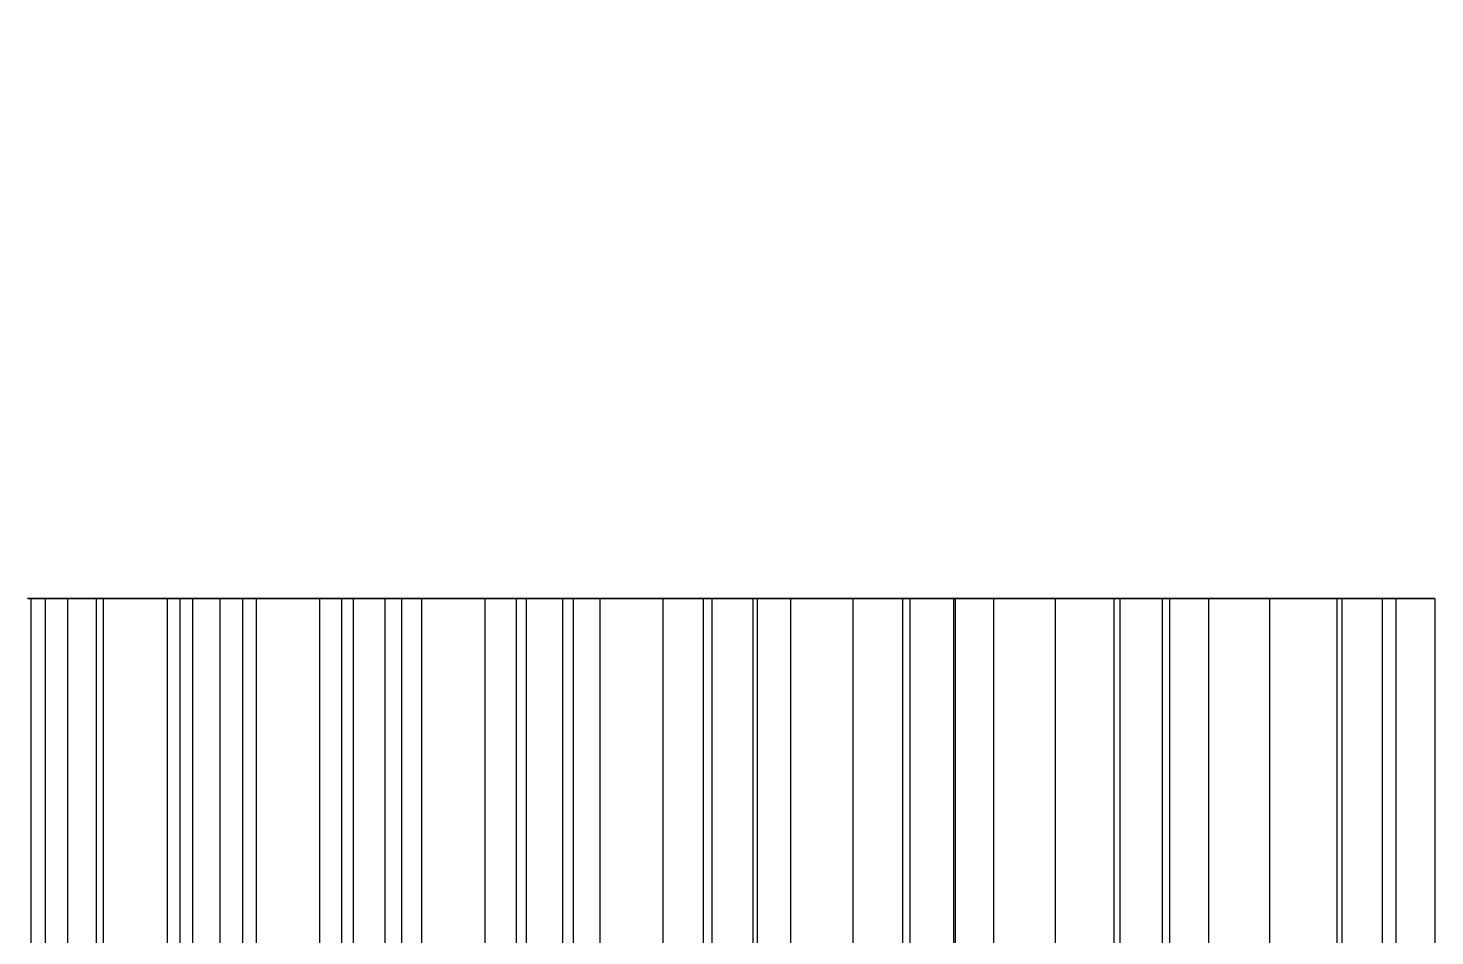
# Model space of a CAD drawing. Extents: x -60 to 60, y -153 to -30.
# Drawn here: x -53.36 to -46.39, y -85.67 to -81.17 of the extents above; entities that cross this region are included whole.
import ezdxf

# ---------------------------------------------------------------- set-up
doc = ezdxf.new("R2010")
doc.units = 0
doc.layers.add('Cut051006', color=7, linetype='CONTINUOUS')

msp = doc.modelspace()

# ---------------------------------------------------------------- linework, layer by layer
at = {"layer": 'Cut051006'}
for p, q in [((-53.3436, -84, 77.5294), (-53.3436, -87, 77.5294)), ((-53.3436, -84, 77.5294), (-53.3436, -87, 77.5294)), ((-53.3436, -84, 37.1203), (-53.3436, -87, 37.1203)), ((-53.3436, -84, 37.1203), (-53.3436, -87, 37.1203)), ((-53.2731, -84, 77.3435), (-53.2731, -87, 77.3435)), ((-53.2731, -84, 77.3435), (-53.2731, -87, 77.3435)), ((-53.2731, -84, 37.3062), (-53.2731, -87, 37.3062)), ((-53.2731, -84, 37.3062), (-53.2731, -87, 37.3062)), ((-53.1615, -84, 78.0038), (-53.1615, -87, 78.0038)), ((-53.1615, -84, 78.0038), (-53.1615, -87, 78.0038)), ((-53.1615, -84, 36.6459), (-53.1615, -87, 36.6459)), ((-53.1615, -84, 36.6459), (-53.1615, -87, 36.6459)), ((-53.0193, -84, 77.1532), (-53.0193, -87, 77.1532)), ((-53.0193, -84, 77.1532), (-53.0193, -87, 77.1532)), ((-53.0193, -84, 37.4965), (-53.0193, -87, 37.4965)), ((-53.0193, -84, 37.4965), (-53.0193, -87, 37.4965)), ((-52.9848, -84, 78.0948), (-52.9848, -87, 78.0948)), ((-52.9848, -84, 78.0948), (-52.9848, -87, 78.0948)), ((-52.9848, -84, 36.5549), (-52.9848, -87, 36.5549)), ((-52.9848, -84, 36.5549), (-52.9848, -87, 36.5549)), ((-52.6688, -84, 78.0664), (-52.6688, -87, 78.0664)), ((-52.6688, -84, 78.0664), (-52.6688, -87, 78.0664)), ((-52.6688, -84, 36.5833), (-52.6688, -87, 36.5833)), ((-52.6688, -84, 36.5833), (-52.6688, -87, 36.5833)), ((-52.606, -84, 79.3788), (-52.606, -87, 79.3788)), ((-52.606, -84, 79.3788), (-52.606, -87, 79.3788)), ((-52.606, -84, 35.2709), (-52.606, -87, 35.2709)), ((-52.606, -84, 35.2709), (-52.606, -87, 35.2709)), ((-52.5421, -84, 79.1905), (-52.5421, -87, 79.1905)), ((-52.5421, -84, 79.1905), (-52.5421, -87, 79.1905)), ((-52.5421, -84, 35.4592), (-52.5421, -87, 35.4592)), ((-52.5421, -84, 35.4592), (-52.5421, -87, 35.4592)), ((-52.4074, -84, 79.8465), (-52.4074, -87, 79.8465)), ((-52.4074, -84, 79.8465), (-52.4074, -87, 79.8465)), ((-52.4074, -84, 34.8032), (-52.4074, -87, 34.8032)), ((-52.4074, -84, 34.8032), (-52.4074, -87, 34.8032)), ((-52.295, -84, 78.9915), (-52.295, -87, 78.9915)), ((-52.295, -84, 78.9915), (-52.295, -87, 78.9915)), ((-52.295, -84, 35.6582), (-52.295, -87, 35.6582)), ((-52.295, -84, 35.6582), (-52.295, -87, 35.6582)), ((-52.2276, -84, 79.9313), (-52.2276, -87, 79.9313)), ((-52.2276, -84, 79.9313), (-52.2276, -87, 79.9313)), ((-52.2276, -84, 34.7184), (-52.2276, -87, 34.7184)), ((-52.2276, -84, 34.7184), (-52.2276, -87, 34.7184)), ((-51.9129, -84, 79.8918), (-51.9129, -87, 79.8918)), ((-51.9129, -84, 79.8918), (-51.9129, -87, 79.8918)), ((-51.9129, -84, 34.7578), (-51.9129, -87, 34.7578)), ((-51.9129, -84, 34.7578), (-51.9129, -87, 34.7578)), ((-51.8043, -84, 81.2012), (-51.8043, -87, 81.2012)), ((-51.8043, -84, 81.2012), (-51.8043, -87, 81.2012)), ((-51.8043, -84, 33.4484), (-51.8043, -87, 33.4484)), ((-51.8043, -84, 33.4484), (-51.8043, -87, 33.4484)), ((-51.7469, -84, 81.0109), (-51.7469, -87, 81.0109)), ((-51.7469, -84, 81.0109), (-51.7469, -87, 81.0109)), ((-51.7469, -84, 33.6388), (-51.7469, -87, 33.6388)), ((-51.7469, -84, 33.6388), (-51.7469, -87, 33.6388)), ((-51.5895, -84, 81.6618), (-51.5895, -87, 81.6618)), ((-51.5895, -84, 81.6618), (-51.5895, -87, 81.6618)), ((-51.5895, -84, 32.9879), (-51.5895, -87, 32.9879)), ((-51.5895, -84, 32.9879), (-51.5895, -87, 32.9879)), ((-51.507, -84, 80.8033), (-51.507, -87, 80.8033)), ((-51.507, -84, 80.8033), (-51.507, -87, 80.8033)), ((-51.507, -84, 33.8463), (-51.507, -87, 33.8463)), ((-51.507, -84, 33.8463), (-51.507, -87, 33.8463)), ((-51.4069, -84, 81.7402), (-51.4069, -87, 81.7402)), ((-51.4069, -84, 81.7402), (-51.4069, -87, 81.7402)), ((-51.4069, -84, 32.9095), (-51.4069, -87, 32.9095)), ((-51.4069, -84, 32.9095), (-51.4069, -87, 32.9095)), ((-51.0937, -84, 81.6898), (-51.0937, -87, 81.6898)), ((-51.0937, -84, 81.6898), (-51.0937, -87, 81.6898)), ((-51.0937, -84, 32.9599), (-51.0937, -87, 32.9599)), ((-51.0937, -84, 32.9599), (-51.0937, -87, 32.9599)), ((-50.9394, -84, 82.9946), (-50.9394, -87, 82.9946)), ((-50.9394, -84, 82.9946), (-50.9394, -87, 82.9946)), ((-50.9394, -84, 31.655), (-50.9394, -87, 31.655)), ((-50.9394, -84, 31.655), (-50.9394, -87, 31.655)), ((-50.8888, -84, 82.8024), (-50.8888, -87, 82.8024)), ((-50.8888, -84, 82.8024), (-50.8888, -87, 82.8024)), ((-50.8888, -84, 31.8473), (-50.8888, -87, 31.8473)), ((-50.8888, -84, 31.8473), (-50.8888, -87, 31.8473)), ((-50.7088, -84, 83.4474), (-50.7088, -87, 83.4474)), ((-50.7088, -84, 83.4474), (-50.7088, -87, 83.4474)), ((-50.7088, -84, 31.2023), (-50.7088, -87, 31.2023)), ((-50.7088, -84, 31.2023), (-50.7088, -87, 31.2023)), ((-50.6563, -84, 82.5866), (-50.6563, -87, 82.5866)), ((-50.6563, -84, 82.5866), (-50.6563, -87, 82.5866)), ((-50.6563, -84, 32.0631), (-50.6563, -87, 32.0631)), ((-50.6563, -84, 32.0631), (-50.6563, -87, 32.0631)), ((-50.5235, -84, 83.5194), (-50.5235, -87, 83.5194)), ((-50.5235, -84, 83.5194), (-50.5235, -87, 83.5194)), ((-50.5235, -84, 31.1303), (-50.5235, -87, 31.1303)), ((-50.5235, -84, 31.1303), (-50.5235, -87, 31.1303)), ((-50.2122, -84, 83.4581), (-50.2122, -87, 83.4581)), ((-50.2122, -84, 83.4581), (-50.2122, -87, 83.4581)), ((-50.2122, -84, 31.1916), (-50.2122, -87, 31.1916)), ((-50.2122, -84, 31.1916), (-50.2122, -87, 31.1916)), ((-50.0125, -84, 84.7568), (-50.0125, -87, 84.7568)), ((-50.0125, -84, 84.7568), (-50.0125, -87, 84.7568)), ((-50.0125, -84, 29.8929), (-50.0125, -87, 29.8929)), ((-50.0125, -84, 29.8929), (-50.0125, -87, 29.8929)), ((-49.9686, -84, 84.5629), (-49.9686, -87, 84.5629)), ((-49.9686, -84, 84.5629), (-49.9686, -87, 84.5629)), ((-49.9686, -84, 30.0868), (-49.9686, -87, 30.0868)), ((-49.9686, -84, 30.0868), (-49.9686, -87, 30.0868)), ((-49.7662, -84, 85.2012), (-49.7662, -87, 85.2012)), ((-49.7662, -84, 85.2012), (-49.7662, -87, 85.2012)), ((-49.7662, -84, 29.4485), (-49.7662, -87, 29.4485)), ((-49.7662, -84, 29.4485), (-49.7662, -87, 29.4485)), ((-49.7438, -84, 84.3391), (-49.7438, -87, 84.3391)), ((-49.7438, -84, 84.3391), (-49.7438, -87, 84.3391)), ((-49.7438, -84, 30.3106), (-49.7438, -87, 30.3106)), ((-49.7438, -84, 30.3106), (-49.7438, -87, 30.3106)), ((-49.5785, -84, 85.2667), (-49.5785, -87, 85.2667)), ((-49.5785, -84, 85.2667), (-49.5785, -87, 85.2667)), ((-49.5785, -84, 29.383), (-49.5785, -87, 29.383)), ((-49.5785, -84, 29.383), (-49.5785, -87, 29.383)), ((-49.2696, -84, 85.1946), (-49.2696, -87, 85.1946)), ((-49.2696, -84, 85.1946), (-49.2696, -87, 85.1946)), ((-49.2696, -84, 29.4551), (-49.2696, -87, 29.4551)), ((-49.2696, -84, 29.4551), (-49.2696, -87, 29.4551)), ((-49.0247, -84, 86.4855), (-49.0247, -87, 86.4855)), ((-49.0247, -84, 86.4855), (-49.0247, -87, 86.4855)), ((-49.0247, -84, 28.1642), (-49.0247, -87, 28.1642)), ((-49.0247, -84, 28.1642), (-49.0247, -87, 28.1642)), ((-48.9876, -84, 86.2902), (-48.9876, -87, 86.2902)), ((-48.9876, -84, 86.2902), (-48.9876, -87, 86.2902)), ((-48.9876, -84, 28.3595), (-48.9876, -87, 28.3595)), ((-48.9876, -84, 28.3595), (-48.9876, -87, 28.3595)), ((-48.7707, -84, 86.0587), (-48.7707, -87, 86.0587)), ((-48.7707, -84, 86.0587), (-48.7707, -87, 86.0587)), ((-48.7707, -84, 28.591), (-48.7707, -87, 28.591)), ((-48.7707, -84, 28.591), (-48.7707, -87, 28.591)), ((-48.763, -84, 86.921), (-48.763, -87, 86.921)), ((-48.763, -84, 86.921), (-48.763, -87, 86.921)), ((-48.763, -84, 27.7287), (-48.763, -87, 27.7287)), ((-48.763, -84, 27.7287), (-48.763, -87, 27.7287)), ((-48.5731, -84, 86.9799), (-48.5731, -87, 86.9799)), ((-48.5731, -84, 86.9799), (-48.5731, -87, 86.9799)), ((-48.5731, -84, 27.6697), (-48.5731, -87, 27.6697)), ((-48.5731, -84, 27.6697), (-48.5731, -87, 27.6697)), ((-48.2669, -84, 86.8971), (-48.2669, -87, 86.8971)), ((-48.2669, -84, 86.8971), (-48.2669, -87, 86.8971)), ((-48.2669, -84, 27.7526), (-48.2669, -87, 27.7526)), ((-48.2669, -84, 27.7526), (-48.2669, -87, 27.7526)), ((-47.9772, -84, 88.1786), (-47.9772, -87, 88.1786)), ((-47.9772, -84, 88.1786), (-47.9772, -87, 88.1786)), ((-47.9772, -84, 26.471), (-47.9772, -87, 26.471)), ((-47.9772, -84, 26.471), (-47.9772, -87, 26.471)), ((-47.9469, -84, 87.9822), (-47.9469, -87, 87.9822)), ((-47.9469, -84, 87.9822), (-47.9469, -87, 87.9822)), ((-47.9469, -84, 26.6675), (-47.9469, -87, 26.6675)), ((-47.9469, -84, 26.6675), (-47.9469, -87, 26.6675)), ((-47.7382, -84, 87.7432), (-47.7382, -87, 87.7432)), ((-47.7382, -84, 87.7432), (-47.7382, -87, 87.7432)), ((-47.7382, -84, 26.9064), (-47.7382, -87, 26.9064)), ((-47.7382, -84, 26.9064), (-47.7382, -87, 26.9064)), ((-47.7004, -84, 88.6048), (-47.7004, -87, 88.6048)), ((-47.7004, -84, 88.6048), (-47.7004, -87, 88.6048)), ((-47.7004, -84, 26.0449), (-47.7004, -87, 26.0449)), ((-47.7004, -84, 26.0449), (-47.7004, -87, 26.0449)), ((-47.5086, -84, 88.657), (-47.5086, -87, 88.657)), ((-47.5086, -84, 88.657), (-47.5086, -87, 88.657)), ((-47.5086, -84, 25.9926), (-47.5086, -87, 25.9926)), ((-47.5086, -84, 25.9926), (-47.5086, -87, 25.9926)), ((-47.2055, -84, 88.5636), (-47.2055, -87, 88.5636)), ((-47.2055, -84, 88.5636), (-47.2055, -87, 88.5636)), ((-47.2055, -84, 26.0861), (-47.2055, -87, 26.0861)), ((-47.2055, -84, 26.0861), (-47.2055, -87, 26.0861)), ((-46.8712, -84, 89.8342), (-46.8712, -87, 89.8342)), ((-46.8712, -84, 89.8342), (-46.8712, -87, 89.8342)), ((-46.8712, -84, 24.8155), (-46.8712, -87, 24.8155)), ((-46.8712, -84, 24.8155), (-46.8712, -87, 24.8155)), ((-46.8478, -84, 89.6368), (-46.8478, -87, 89.6368)), ((-46.8478, -84, 89.6368), (-46.8478, -87, 89.6368)), ((-46.8478, -84, 25.0129), (-46.8478, -87, 25.0129)), ((-46.8478, -84, 25.0129), (-46.8478, -87, 25.0129)), ((-46.6475, -84, 89.3907), (-46.6475, -87, 89.3907)), ((-46.6475, -84, 89.3907), (-46.6475, -87, 89.3907)), ((-46.6475, -84, 25.2589), (-46.6475, -87, 25.2589)), ((-46.6475, -84, 25.2589), (-46.6475, -87, 25.2589)), ((-46.5797, -84, 90.2505), (-46.5797, -87, 90.2505)), ((-46.5797, -84, 90.2505), (-46.5797, -87, 90.2505)), ((-46.5797, -84, 24.3992), (-46.5797, -87, 24.3992)), ((-46.5797, -84, 24.3992), (-46.5797, -87, 24.3992)), ((-46.3862, -84, 90.296), (-46.3862, -87, 90.296)), ((-46.3862, -84, 90.296), (-46.3862, -87, 90.296)), ((-46.3862, -84, 24.3537), (-46.3862, -87, 24.3537)), ((-46.3862, -84, 24.3537), (-46.3862, -87, 24.3537))]:
    msp.add_line(p, q, dxfattribs=at)
for centre in [(0, -90), (0, -90), (0, -93), (0, -93)]:
    msp.add_circle(centre, 60, dxfattribs=at)
for points, degree, knots in [([(-53.0193, -84, 77.1532), (-52.9617, -84, 77.0938), (-52.9085, -84, 77.0108), (-52.8817, -84, 76.9085), (-52.8544, -84, 76.8069), (-52.8568, -84, 76.6866), (-52.897, -84, 76.5778), (-52.9361, -84, 76.4685), (-53.0116, -84, 76.3748), (-53.0979, -84, 76.3146), (-53.1842, -84, 76.2534), (-53.2783, -84, 76.2241), (-53.3606, -84, 76.2156)], 3, [0, 0, 0, 0, 0.558599, 0.558599, 0.558599, 1.1172, 1.1172, 1.1172, 1.6758, 1.6758, 1.6758, 2.2344, 2.2344, 2.2344, 2.2344]), ([(-53.3606, -84, 38.4341), (-53.2783, -84, 38.4256), (-53.1842, -84, 38.3963), (-53.0979, -84, 38.3351), (-53.0116, -84, 38.2749), (-52.9361, -84, 38.1812), (-52.897, -84, 38.0719), (-52.8568, -84, 37.9631), (-52.8544, -84, 37.8427), (-52.8817, -84, 37.7412), (-52.9085, -84, 37.6388), (-52.9617, -84, 37.5559), (-53.0193, -84, 37.4965)], 3, [0, 0, 0, 0, 0.558599, 0.558599, 0.558599, 1.1172, 1.1172, 1.1172, 1.6758, 1.6758, 1.6758, 2.2344, 2.2344, 2.2344, 2.2344]), ([(-53.0193, -84, 77.1532), (-52.9617, -84, 77.0938), (-52.9085, -84, 77.0108), (-52.8817, -84, 76.9085), (-52.8544, -84, 76.8069), (-52.8568, -84, 76.6866), (-52.897, -84, 76.5778), (-52.9361, -84, 76.4685), (-53.0116, -84, 76.3748), (-53.0979, -84, 76.3146), (-53.1842, -84, 76.2534), (-53.2783, -84, 76.2241), (-53.3606, -84, 76.2156)], 3, [0, 0, 0, 0, 0.558599, 0.558599, 0.558599, 1.1172, 1.1172, 1.1172, 1.6758, 1.6758, 1.6758, 2.2344, 2.2344, 2.2344, 2.2344]), ([(-53.3606, -84, 38.4341), (-53.2783, -84, 38.4256), (-53.1842, -84, 38.3963), (-53.0979, -84, 38.3351), (-53.0116, -84, 38.2749), (-52.9361, -84, 38.1812), (-52.897, -84, 38.0719), (-52.8568, -84, 37.9631), (-52.8544, -84, 37.8427), (-52.8817, -84, 37.7412), (-52.9085, -84, 37.6388), (-52.9617, -84, 37.5559), (-53.0193, -84, 37.4965)], 3, [0, 0, 0, 0, 0.558599, 0.558599, 0.558599, 1.1172, 1.1172, 1.1172, 1.6758, 1.6758, 1.6758, 2.2344, 2.2344, 2.2344, 2.2344]), ([(-53.3436, -84, 77.5294), (-53.363, -84, 77.4799), (-53.3436, -84, 77.4231), (-53.3205, -84, 77.3677), (-53.2731, -84, 77.3435)], 2, [0, 0, 0, 0.724386, 0.724386, 1.44877, 1.44877, 1.44877]), ([(-53.2731, -84, 37.3062), (-53.3205, -84, 37.2819), (-53.3436, -84, 37.2266), (-53.363, -84, 37.1698), (-53.3436, -84, 37.1203)], 2, [0, 0, 0, 0.724386, 0.724386, 1.44877, 1.44877, 1.44877]), ([(-53.3436, -84, 77.5294), (-53.363, -84, 77.4799), (-53.3436, -84, 77.4231), (-53.3205, -84, 77.3677), (-53.2731, -84, 77.3435)], 2, [0, 0, 0, 0.724386, 0.724386, 1.44877, 1.44877, 1.44877]), ([(-53.2731, -84, 37.3062), (-53.3205, -84, 37.2819), (-53.3436, -84, 37.2266), (-53.363, -84, 37.1698), (-53.3436, -84, 37.1203)], 2, [0, 0, 0, 0.724386, 0.724386, 1.44877, 1.44877, 1.44877]), ([(-52.9848, -84, 78.0948), (-53.0361, -84, 78.1084), (-53.0904, -84, 78.0828), (-53.1428, -84, 78.0535), (-53.1615, -84, 78.0038)], 2, [0, 0, 0, 0.724386, 0.724386, 1.44877, 1.44877, 1.44877]), ([(-53.1615, -84, 36.6459), (-53.1428, -84, 36.5962), (-53.0904, -84, 36.5669), (-53.0361, -84, 36.5413), (-52.9848, -84, 36.5549)], 2, [0, 0, 0, 0.724386, 0.724386, 1.44877, 1.44877, 1.44877]), ([(-52.9848, -84, 78.0948), (-53.0361, -84, 78.1084), (-53.0904, -84, 78.0828), (-53.1428, -84, 78.0535), (-53.1615, -84, 78.0038)], 2, [0, 0, 0, 0.724386, 0.724386, 1.44877, 1.44877, 1.44877]), ([(-53.1615, -84, 36.6459), (-53.1428, -84, 36.5962), (-53.0904, -84, 36.5669), (-53.0361, -84, 36.5413), (-52.9848, -84, 36.5549)], 2, [0, 0, 0, 0.724386, 0.724386, 1.44877, 1.44877, 1.44877]), ([(-52.295, -84, 78.9915), (-52.2395, -84, 78.9301), (-52.1892, -84, 78.8453), (-52.166, -84, 78.7421), (-52.1422, -84, 78.6397), (-52.1488, -84, 78.5195), (-52.1928, -84, 78.4121), (-52.2358, -84, 78.3043), (-52.3145, -84, 78.2133), (-52.4028, -84, 78.1561), (-52.4912, -84, 78.098), (-52.5862, -84, 78.0719), (-52.6688, -84, 78.0664)], 3, [0, 0, 0, 0, 0.558599, 0.558599, 0.558599, 1.1172, 1.1172, 1.1172, 1.6758, 1.6758, 1.6758, 2.2344, 2.2344, 2.2344, 2.2344]), ([(-52.6688, -84, 36.5833), (-52.5862, -84, 36.5777), (-52.4912, -84, 36.5517), (-52.4028, -84, 36.4936), (-52.3145, -84, 36.4364), (-52.2358, -84, 36.3454), (-52.1928, -84, 36.2376), (-52.1488, -84, 36.1302), (-52.1422, -84, 36.01), (-52.166, -84, 35.9076), (-52.1892, -84, 35.8043), (-52.2395, -84, 35.7196), (-52.295, -84, 35.6582)], 3, [0, 0, 0, 0, 0.558599, 0.558599, 0.558599, 1.1172, 1.1172, 1.1172, 1.6758, 1.6758, 1.6758, 2.2344, 2.2344, 2.2344, 2.2344]), ([(-52.295, -84, 78.9915), (-52.2395, -84, 78.9301), (-52.1892, -84, 78.8453), (-52.166, -84, 78.7421), (-52.1422, -84, 78.6397), (-52.1488, -84, 78.5195), (-52.1928, -84, 78.4121), (-52.2358, -84, 78.3043), (-52.3145, -84, 78.2133), (-52.4028, -84, 78.1561), (-52.4912, -84, 78.098), (-52.5862, -84, 78.0719), (-52.6688, -84, 78.0664)], 3, [0, 0, 0, 0, 0.558599, 0.558599, 0.558599, 1.1172, 1.1172, 1.1172, 1.6758, 1.6758, 1.6758, 2.2344, 2.2344, 2.2344, 2.2344]), ([(-52.6688, -84, 36.5833), (-52.5862, -84, 36.5777), (-52.4912, -84, 36.5517), (-52.4028, -84, 36.4936), (-52.3145, -84, 36.4364), (-52.2358, -84, 36.3454), (-52.1928, -84, 36.2376), (-52.1488, -84, 36.1302), (-52.1422, -84, 36.01), (-52.166, -84, 35.9076), (-52.1892, -84, 35.8043), (-52.2395, -84, 35.7196), (-52.295, -84, 35.6582)], 3, [0, 0, 0, 0, 0.558599, 0.558599, 0.558599, 1.1172, 1.1172, 1.1172, 1.6758, 1.6758, 1.6758, 2.2344, 2.2344, 2.2344, 2.2344]), ([(-52.606, -84, 79.3788), (-52.6271, -84, 79.3299), (-52.6097, -84, 79.2725), (-52.5885, -84, 79.2164), (-52.5421, -84, 79.1905)], 2, [0, 0, 0, 0.724386, 0.724386, 1.44877, 1.44877, 1.44877]), ([(-52.5421, -84, 35.4592), (-52.5885, -84, 35.4333), (-52.6097, -84, 35.3772), (-52.6271, -84, 35.3197), (-52.606, -84, 35.2709)], 2, [0, 0, 0, 0.724386, 0.724386, 1.44877, 1.44877, 1.44877]), ([(-52.606, -84, 79.3788), (-52.6271, -84, 79.3299), (-52.6097, -84, 79.2725), (-52.5885, -84, 79.2164), (-52.5421, -84, 79.1905)], 2, [0, 0, 0, 0.724386, 0.724386, 1.44877, 1.44877, 1.44877]), ([(-52.5421, -84, 35.4592), (-52.5885, -84, 35.4333), (-52.6097, -84, 35.3772), (-52.6271, -84, 35.3197), (-52.606, -84, 35.2709)], 2, [0, 0, 0, 0.724386, 0.724386, 1.44877, 1.44877, 1.44877]), ([(-52.2276, -84, 79.9313), (-52.2785, -84, 79.9467), (-52.3336, -84, 79.9229), (-52.387, -84, 79.8955), (-52.4074, -84, 79.8465)], 2, [0, 0, 0, 0.724386, 0.724386, 1.44877, 1.44877, 1.44877]), ([(-52.4074, -84, 34.8032), (-52.387, -84, 34.7541), (-52.3336, -84, 34.7267), (-52.2785, -84, 34.703), (-52.2276, -84, 34.7184)], 2, [0, 0, 0, 0.724386, 0.724386, 1.44877, 1.44877, 1.44877]), ([(-52.2276, -84, 79.9313), (-52.2785, -84, 79.9467), (-52.3336, -84, 79.9229), (-52.387, -84, 79.8955), (-52.4074, -84, 79.8465)], 2, [0, 0, 0, 0.724386, 0.724386, 1.44877, 1.44877, 1.44877]), ([(-52.4074, -84, 34.8032), (-52.387, -84, 34.7541), (-52.3336, -84, 34.7267), (-52.2785, -84, 34.703), (-52.2276, -84, 34.7184)], 2, [0, 0, 0, 0.724386, 0.724386, 1.44877, 1.44877, 1.44877]), ([(-51.507, -84, 80.8033), (-51.4537, -84, 80.7401), (-51.4064, -84, 80.6536), (-51.3868, -84, 80.5496), (-51.3666, -84, 80.4464), (-51.3774, -84, 80.3266), (-51.4251, -84, 80.2208), (-51.4718, -84, 80.1145), (-51.5537, -84, 80.0263), (-51.6439, -84, 79.9722), (-51.7342, -84, 79.9172), (-51.8301, -84, 79.8945), (-51.9129, -84, 79.8918)], 3, [0, 0, 0, 0, 0.558599, 0.558599, 0.558599, 1.1172, 1.1172, 1.1172, 1.6758, 1.6758, 1.6758, 2.2344, 2.2344, 2.2344, 2.2344]), ([(-51.9129, -84, 34.7578), (-51.8301, -84, 34.7551), (-51.7342, -84, 34.7324), (-51.6439, -84, 34.6774), (-51.5537, -84, 34.6234), (-51.4718, -84, 34.5351), (-51.4251, -84, 34.4289), (-51.3774, -84, 34.3231), (-51.3666, -84, 34.2033), (-51.3868, -84, 34.1001), (-51.4064, -84, 33.9961), (-51.4537, -84, 33.9096), (-51.507, -84, 33.8463)], 3, [0, 0, 0, 0, 0.558599, 0.558599, 0.558599, 1.1172, 1.1172, 1.1172, 1.6758, 1.6758, 1.6758, 2.2344, 2.2344, 2.2344, 2.2344]), ([(-51.507, -84, 80.8033), (-51.4537, -84, 80.7401), (-51.4064, -84, 80.6536), (-51.3868, -84, 80.5496), (-51.3666, -84, 80.4464), (-51.3774, -84, 80.3266), (-51.4251, -84, 80.2208), (-51.4718, -84, 80.1145), (-51.5537, -84, 80.0263), (-51.6439, -84, 79.9722), (-51.7342, -84, 79.9172), (-51.8301, -84, 79.8945), (-51.9129, -84, 79.8918)], 3, [0, 0, 0, 0, 0.558599, 0.558599, 0.558599, 1.1172, 1.1172, 1.1172, 1.6758, 1.6758, 1.6758, 2.2344, 2.2344, 2.2344, 2.2344]), ([(-51.9129, -84, 34.7578), (-51.8301, -84, 34.7551), (-51.7342, -84, 34.7324), (-51.6439, -84, 34.6774), (-51.5537, -84, 34.6234), (-51.4718, -84, 34.5351), (-51.4251, -84, 34.4289), (-51.3774, -84, 34.3231), (-51.3666, -84, 34.2033), (-51.3868, -84, 34.1001), (-51.4064, -84, 33.9961), (-51.4537, -84, 33.9096), (-51.507, -84, 33.8463)], 3, [0, 0, 0, 0, 0.558599, 0.558599, 0.558599, 1.1172, 1.1172, 1.1172, 1.6758, 1.6758, 1.6758, 2.2344, 2.2344, 2.2344, 2.2344]), ([(-51.8043, -84, 81.2012), (-51.827, -84, 81.1532), (-51.8117, -84, 81.0952), (-51.7924, -84, 81.0384), (-51.7469, -84, 81.0109)], 2, [0, 0, 0, 0.724386, 0.724386, 1.44877, 1.44877, 1.44877]), ([(-51.7469, -84, 33.6388), (-51.7924, -84, 33.6113), (-51.8117, -84, 33.5545), (-51.827, -84, 33.4965), (-51.8043, -84, 33.4484)], 2, [0, 0, 0, 0.724386, 0.724386, 1.44877, 1.44877, 1.44877]), ([(-51.8043, -84, 81.2012), (-51.827, -84, 81.1532), (-51.8117, -84, 81.0952), (-51.7924, -84, 81.0384), (-51.7469, -84, 81.0109)], 2, [0, 0, 0, 0.724386, 0.724386, 1.44877, 1.44877, 1.44877]), ([(-51.7469, -84, 33.6388), (-51.7924, -84, 33.6113), (-51.8117, -84, 33.5545), (-51.827, -84, 33.4965), (-51.8043, -84, 33.4484)], 2, [0, 0, 0, 0.724386, 0.724386, 1.44877, 1.44877, 1.44877]), ([(-51.4069, -84, 81.7402), (-51.4572, -84, 81.7574), (-51.5131, -84, 81.7356), (-51.5673, -84, 81.7101), (-51.5895, -84, 81.6618)], 2, [0, 0, 0, 0.724386, 0.724386, 1.44877, 1.44877, 1.44877]), ([(-51.5895, -84, 32.9879), (-51.5673, -84, 32.9396), (-51.5131, -84, 32.9141), (-51.4572, -84, 32.8923), (-51.4069, -84, 32.9095)], 2, [0, 0, 0, 0.724386, 0.724386, 1.44877, 1.44877, 1.44877]), ([(-51.4069, -84, 81.7402), (-51.4572, -84, 81.7574), (-51.5131, -84, 81.7356), (-51.5673, -84, 81.7101), (-51.5895, -84, 81.6618)], 2, [0, 0, 0, 0.724386, 0.724386, 1.44877, 1.44877, 1.44877]), ([(-51.5895, -84, 32.9879), (-51.5673, -84, 32.9396), (-51.5131, -84, 32.9141), (-51.4572, -84, 32.8923), (-51.4069, -84, 32.9095)], 2, [0, 0, 0, 0.724386, 0.724386, 1.44877, 1.44877, 1.44877]), ([(-50.6563, -84, 82.5866), (-50.6052, -84, 82.5215), (-50.5609, -84, 82.4334), (-50.5449, -84, 82.3289), (-50.5284, -84, 82.225), (-50.5433, -84, 82.1056), (-50.5947, -84, 82.0015), (-50.6451, -84, 81.897), (-50.73, -84, 81.8117), (-50.822, -84, 81.7608), (-50.9143, -84, 81.709), (-51.0109, -84, 81.6896), (-51.0937, -84, 81.6898)], 3, [0, 0, 0, 0, 0.558599, 0.558599, 0.558599, 1.1172, 1.1172, 1.1172, 1.6758, 1.6758, 1.6758, 2.2344, 2.2344, 2.2344, 2.2344]), ([(-51.0937, -84, 32.9599), (-51.0109, -84, 32.96), (-50.9143, -84, 32.9407), (-50.822, -84, 32.8889), (-50.73, -84, 32.838), (-50.6451, -84, 32.7527), (-50.5947, -84, 32.6481), (-50.5433, -84, 32.5441), (-50.5284, -84, 32.4247), (-50.5449, -84, 32.3208), (-50.5609, -84, 32.2162), (-50.6052, -84, 32.1282), (-50.6563, -84, 32.0631)], 3, [0, 0, 0, 0, 0.558599, 0.558599, 0.558599, 1.1172, 1.1172, 1.1172, 1.6758, 1.6758, 1.6758, 2.2344, 2.2344, 2.2344, 2.2344]), ([(-50.6563, -84, 82.5866), (-50.6052, -84, 82.5215), (-50.5609, -84, 82.4334), (-50.5449, -84, 82.3289), (-50.5284, -84, 82.225), (-50.5433, -84, 82.1056), (-50.5947, -84, 82.0015), (-50.6451, -84, 81.897), (-50.73, -84, 81.8117), (-50.822, -84, 81.7608), (-50.9143, -84, 81.709), (-51.0109, -84, 81.6896), (-51.0937, -84, 81.6898)], 3, [0, 0, 0, 0, 0.558599, 0.558599, 0.558599, 1.1172, 1.1172, 1.1172, 1.6758, 1.6758, 1.6758, 2.2344, 2.2344, 2.2344, 2.2344]), ([(-51.0937, -84, 32.9599), (-51.0109, -84, 32.96), (-50.9143, -84, 32.9407), (-50.822, -84, 32.8889), (-50.73, -84, 32.838), (-50.6451, -84, 32.7527), (-50.5947, -84, 32.6481), (-50.5433, -84, 32.5441), (-50.5284, -84, 32.4247), (-50.5449, -84, 32.3208), (-50.5609, -84, 32.2162), (-50.6052, -84, 32.1282), (-50.6563, -84, 32.0631)], 3, [0, 0, 0, 0, 0.558599, 0.558599, 0.558599, 1.1172, 1.1172, 1.1172, 1.6758, 1.6758, 1.6758, 2.2344, 2.2344, 2.2344, 2.2344]), ([(-50.9394, -84, 82.9946), (-50.9639, -84, 82.9474), (-50.9505, -84, 82.8889), (-50.9333, -84, 82.8315), (-50.8888, -84, 82.8024)], 2, [0, 0, 0, 0.724386, 0.724386, 1.44877, 1.44877, 1.44877]), ([(-50.8888, -84, 31.8473), (-50.9333, -84, 31.8182), (-50.9505, -84, 31.7608), (-50.9639, -84, 31.7023), (-50.9394, -84, 31.655)], 2, [0, 0, 0, 0.724386, 0.724386, 1.44877, 1.44877, 1.44877]), ([(-50.9394, -84, 82.9946), (-50.9639, -84, 82.9474), (-50.9505, -84, 82.8889), (-50.9333, -84, 82.8315), (-50.8888, -84, 82.8024)], 2, [0, 0, 0, 0.724386, 0.724386, 1.44877, 1.44877, 1.44877]), ([(-50.8888, -84, 31.8473), (-50.9333, -84, 31.8182), (-50.9505, -84, 31.7608), (-50.9639, -84, 31.7023), (-50.9394, -84, 31.655)], 2, [0, 0, 0, 0.724386, 0.724386, 1.44877, 1.44877, 1.44877]), ([(-50.5235, -84, 83.5194), (-50.5731, -84, 83.5383), (-50.6297, -84, 83.5185), (-50.6849, -84, 83.4949), (-50.7088, -84, 83.4474)], 2, [0, 0, 0, 0.724386, 0.724386, 1.44877, 1.44877, 1.44877]), ([(-50.7088, -84, 31.2023), (-50.6849, -84, 31.1548), (-50.6297, -84, 31.1312), (-50.5731, -84, 31.1113), (-50.5235, -84, 31.1303)], 2, [0, 0, 0, 0.724386, 0.724386, 1.44877, 1.44877, 1.44877]), ([(-50.5235, -84, 83.5194), (-50.5731, -84, 83.5383), (-50.6297, -84, 83.5185), (-50.6849, -84, 83.4949), (-50.7088, -84, 83.4474)], 2, [0, 0, 0, 0.724386, 0.724386, 1.44877, 1.44877, 1.44877]), ([(-50.7088, -84, 31.2023), (-50.6849, -84, 31.1548), (-50.6297, -84, 31.1312), (-50.5731, -84, 31.1113), (-50.5235, -84, 31.1303)], 2, [0, 0, 0, 0.724386, 0.724386, 1.44877, 1.44877, 1.44877]), ([(-49.7438, -84, 84.3391), (-49.695, -84, 84.2723), (-49.6538, -84, 84.1827), (-49.6415, -84, 84.0776), (-49.6286, -84, 83.9733), (-49.6477, -84, 83.8544), (-49.7027, -84, 83.7522), (-49.7567, -84, 83.6495), (-49.8445, -84, 83.5672), (-49.9382, -84, 83.5196), (-50.0322, -84, 83.471), (-50.1295, -84, 83.455), (-50.2122, -84, 83.4581)], 3, [0, 0, 0, 0, 0.558599, 0.558599, 0.558599, 1.1172, 1.1172, 1.1172, 1.6758, 1.6758, 1.6758, 2.2344, 2.2344, 2.2344, 2.2344]), ([(-50.2122, -84, 31.1916), (-50.1295, -84, 31.1946), (-50.0322, -84, 31.1787), (-49.9382, -84, 31.1301), (-49.8445, -84, 31.0825), (-49.7567, -84, 31.0002), (-49.7027, -84, 30.8975), (-49.6477, -84, 30.7953), (-49.6286, -84, 30.6764), (-49.6415, -84, 30.5721), (-49.6538, -84, 30.467), (-49.695, -84, 30.3774), (-49.7438, -84, 30.3106)], 3, [0, 0, 0, 0, 0.558599, 0.558599, 0.558599, 1.1172, 1.1172, 1.1172, 1.6758, 1.6758, 1.6758, 2.2344, 2.2344, 2.2344, 2.2344]), ([(-49.7438, -84, 84.3391), (-49.695, -84, 84.2723), (-49.6538, -84, 84.1827), (-49.6415, -84, 84.0776), (-49.6286, -84, 83.9733), (-49.6477, -84, 83.8544), (-49.7027, -84, 83.7522), (-49.7567, -84, 83.6495), (-49.8445, -84, 83.5672), (-49.9382, -84, 83.5196), (-50.0322, -84, 83.471), (-50.1295, -84, 83.455), (-50.2122, -84, 83.4581)], 3, [0, 0, 0, 0, 0.558599, 0.558599, 0.558599, 1.1172, 1.1172, 1.1172, 1.6758, 1.6758, 1.6758, 2.2344, 2.2344, 2.2344, 2.2344]), ([(-50.2122, -84, 31.1916), (-50.1295, -84, 31.1946), (-50.0322, -84, 31.1787), (-49.9382, -84, 31.1301), (-49.8445, -84, 31.0825), (-49.7567, -84, 31.0002), (-49.7027, -84, 30.8975), (-49.6477, -84, 30.7953), (-49.6286, -84, 30.6764), (-49.6415, -84, 30.5721), (-49.6538, -84, 30.467), (-49.695, -84, 30.3774), (-49.7438, -84, 30.3106)], 3, [0, 0, 0, 0, 0.558599, 0.558599, 0.558599, 1.1172, 1.1172, 1.1172, 1.6758, 1.6758, 1.6758, 2.2344, 2.2344, 2.2344, 2.2344]), ([(-50.0125, -84, 84.7568), (-50.0386, -84, 84.7104), (-50.0273, -84, 84.6515), (-50.0121, -84, 84.5935), (-49.9686, -84, 84.5629)], 2, [0, 0, 0, 0.724386, 0.724386, 1.44877, 1.44877, 1.44877]), ([(-49.9686, -84, 30.0868), (-50.0121, -84, 30.0562), (-50.0273, -84, 29.9982), (-50.0386, -84, 29.9393), (-50.0125, -84, 29.8929)], 2, [0, 0, 0, 0.724386, 0.724386, 1.44877, 1.44877, 1.44877]), ([(-50.0125, -84, 84.7568), (-50.0386, -84, 84.7104), (-50.0273, -84, 84.6515), (-50.0121, -84, 84.5935), (-49.9686, -84, 84.5629)], 2, [0, 0, 0, 0.724386, 0.724386, 1.44877, 1.44877, 1.44877]), ([(-49.9686, -84, 30.0868), (-50.0121, -84, 30.0562), (-50.0273, -84, 29.9982), (-50.0386, -84, 29.9393), (-50.0125, -84, 29.8929)], 2, [0, 0, 0, 0.724386, 0.724386, 1.44877, 1.44877, 1.44877]), ([(-49.5785, -84, 85.2667), (-49.6275, -84, 85.2873), (-49.6848, -84, 85.2695), (-49.7407, -84, 85.2478), (-49.7662, -84, 85.2012)], 2, [0, 0, 0, 0.724386, 0.724386, 1.44877, 1.44877, 1.44877]), ([(-49.7662, -84, 29.4485), (-49.7407, -84, 29.4018), (-49.6848, -84, 29.3802), (-49.6275, -84, 29.3623), (-49.5785, -84, 29.383)], 2, [0, 0, 0, 0.724386, 0.724386, 1.44877, 1.44877, 1.44877]), ([(-49.5785, -84, 85.2667), (-49.6275, -84, 85.2873), (-49.6848, -84, 85.2695), (-49.7407, -84, 85.2478), (-49.7662, -84, 85.2012)], 2, [0, 0, 0, 0.724386, 0.724386, 1.44877, 1.44877, 1.44877]), ([(-49.7662, -84, 29.4485), (-49.7407, -84, 29.4018), (-49.6848, -84, 29.3802), (-49.6275, -84, 29.3623), (-49.5785, -84, 29.383)], 2, [0, 0, 0, 0.724386, 0.724386, 1.44877, 1.44877, 1.44877]), ([(-48.7707, -84, 86.0587), (-48.7243, -84, 85.9902), (-48.6863, -84, 85.8992), (-48.6776, -84, 85.7938), (-48.6684, -84, 85.689), (-48.6916, -84, 85.5709), (-48.7501, -84, 85.4707), (-48.8077, -84, 85.37), (-48.8983, -84, 85.2908), (-48.9936, -84, 85.2464), (-49.0893, -84, 85.2012), (-49.187, -84, 85.1886), (-49.2696, -84, 85.1946)], 3, [0, 0, 0, 0, 0.558599, 0.558599, 0.558599, 1.1172, 1.1172, 1.1172, 1.6758, 1.6758, 1.6758, 2.2344, 2.2344, 2.2344, 2.2344]), ([(-49.2696, -84, 29.4551), (-49.187, -84, 29.4611), (-49.0893, -84, 29.4485), (-48.9936, -84, 29.4033), (-48.8983, -84, 29.3589), (-48.8077, -84, 29.2797), (-48.7501, -84, 29.179), (-48.6916, -84, 29.0787), (-48.6684, -84, 28.9606), (-48.6776, -84, 28.8559), (-48.6863, -84, 28.7504), (-48.7243, -84, 28.6595), (-48.7707, -84, 28.591)], 3, [0, 0, 0, 0, 0.558599, 0.558599, 0.558599, 1.1172, 1.1172, 1.1172, 1.6758, 1.6758, 1.6758, 2.2344, 2.2344, 2.2344, 2.2344]), ([(-48.7707, -84, 86.0587), (-48.7243, -84, 85.9902), (-48.6863, -84, 85.8992), (-48.6776, -84, 85.7938), (-48.6684, -84, 85.689), (-48.6916, -84, 85.5709), (-48.7501, -84, 85.4707), (-48.8077, -84, 85.37), (-48.8983, -84, 85.2908), (-48.9936, -84, 85.2464), (-49.0893, -84, 85.2012), (-49.187, -84, 85.1886), (-49.2696, -84, 85.1946)], 3, [0, 0, 0, 0, 0.558599, 0.558599, 0.558599, 1.1172, 1.1172, 1.1172, 1.6758, 1.6758, 1.6758, 2.2344, 2.2344, 2.2344, 2.2344]), ([(-49.2696, -84, 29.4551), (-49.187, -84, 29.4611), (-49.0893, -84, 29.4485), (-48.9936, -84, 29.4033), (-48.8983, -84, 29.3589), (-48.8077, -84, 29.2797), (-48.7501, -84, 29.179), (-48.6916, -84, 29.0787), (-48.6684, -84, 28.9606), (-48.6776, -84, 28.8559), (-48.6863, -84, 28.7504), (-48.7243, -84, 28.6595), (-48.7707, -84, 28.591)], 3, [0, 0, 0, 0, 0.558599, 0.558599, 0.558599, 1.1172, 1.1172, 1.1172, 1.6758, 1.6758, 1.6758, 2.2344, 2.2344, 2.2344, 2.2344]), ([(-49.0247, -84, 86.4855), (-49.0524, -84, 86.4401), (-49.0432, -84, 86.3808), (-49.03, -84, 86.3223), (-48.9876, -84, 86.2902)], 2, [0, 0, 0, 0.724386, 0.724386, 1.44877, 1.44877, 1.44877]), ([(-48.9876, -84, 28.3595), (-49.03, -84, 28.3274), (-49.0432, -84, 28.2689), (-49.0524, -84, 28.2096), (-49.0247, -84, 28.1642)], 2, [0, 0, 0, 0.724386, 0.724386, 1.44877, 1.44877, 1.44877]), ([(-49.0247, -84, 86.4855), (-49.0524, -84, 86.4401), (-49.0432, -84, 86.3808), (-49.03, -84, 86.3223), (-48.9876, -84, 86.2902)], 2, [0, 0, 0, 0.724386, 0.724386, 1.44877, 1.44877, 1.44877]), ([(-48.9876, -84, 28.3595), (-49.03, -84, 28.3274), (-49.0432, -84, 28.2689), (-49.0524, -84, 28.2096), (-49.0247, -84, 28.1642)], 2, [0, 0, 0, 0.724386, 0.724386, 1.44877, 1.44877, 1.44877]), ([(-48.5731, -84, 86.9799), (-48.6214, -84, 87.0023), (-48.6792, -84, 86.9864), (-48.7359, -84, 86.9667), (-48.763, -84, 86.921)], 2, [0, 0, 0, 0.724386, 0.724386, 1.44877, 1.44877, 1.44877]), ([(-48.763, -84, 27.7287), (-48.7359, -84, 27.6829), (-48.6792, -84, 27.6632), (-48.6214, -84, 27.6474), (-48.5731, -84, 27.6697)], 2, [0, 0, 0, 0.724386, 0.724386, 1.44877, 1.44877, 1.44877]), ([(-48.5731, -84, 86.9799), (-48.6214, -84, 87.0023), (-48.6792, -84, 86.9864), (-48.7359, -84, 86.9667), (-48.763, -84, 86.921)], 2, [0, 0, 0, 0.724386, 0.724386, 1.44877, 1.44877, 1.44877]), ([(-48.763, -84, 27.7287), (-48.7359, -84, 27.6829), (-48.6792, -84, 27.6632), (-48.6214, -84, 27.6474), (-48.5731, -84, 27.6697)], 2, [0, 0, 0, 0.724386, 0.724386, 1.44877, 1.44877, 1.44877]), ([(-47.7382, -84, 87.7432), (-47.6942, -84, 87.6732), (-47.6594, -84, 87.581), (-47.6544, -84, 87.4753), (-47.6488, -84, 87.3703), (-47.6762, -84, 87.2531), (-47.7381, -84, 87.1549), (-47.7992, -84, 87.0562), (-47.8925, -84, 86.9803), (-47.9893, -84, 86.9393), (-48.0865, -84, 86.8974), (-48.1846, -84, 86.8883), (-48.2669, -84, 86.8971)], 3, [0, 0, 0, 0, 0.558599, 0.558599, 0.558599, 1.1172, 1.1172, 1.1172, 1.6758, 1.6758, 1.6758, 2.2344, 2.2344, 2.2344, 2.2344]), ([(-48.2669, -84, 27.7526), (-48.1846, -84, 27.7614), (-48.0865, -84, 27.7523), (-47.9893, -84, 27.7104), (-47.8925, -84, 27.6694), (-47.7992, -84, 27.5934), (-47.7381, -84, 27.4947), (-47.6762, -84, 27.3966), (-47.6488, -84, 27.2794), (-47.6544, -84, 27.1744), (-47.6594, -84, 27.0687), (-47.6942, -84, 26.9765), (-47.7382, -84, 26.9064)], 3, [0, 0, 0, 0, 0.558599, 0.558599, 0.558599, 1.1172, 1.1172, 1.1172, 1.6758, 1.6758, 1.6758, 2.2344, 2.2344, 2.2344, 2.2344]), ([(-47.7382, -84, 87.7432), (-47.6942, -84, 87.6732), (-47.6594, -84, 87.581), (-47.6544, -84, 87.4753), (-47.6488, -84, 87.3703), (-47.6762, -84, 87.2531), (-47.7381, -84, 87.1549), (-47.7992, -84, 87.0562), (-47.8925, -84, 86.9803), (-47.9893, -84, 86.9393), (-48.0865, -84, 86.8974), (-48.1846, -84, 86.8883), (-48.2669, -84, 86.8971)], 3, [0, 0, 0, 0, 0.558599, 0.558599, 0.558599, 1.1172, 1.1172, 1.1172, 1.6758, 1.6758, 1.6758, 2.2344, 2.2344, 2.2344, 2.2344]), ([(-48.2669, -84, 27.7526), (-48.1846, -84, 27.7614), (-48.0865, -84, 27.7523), (-47.9893, -84, 27.7104), (-47.8925, -84, 27.6694), (-47.7992, -84, 27.5934), (-47.7381, -84, 27.4947), (-47.6762, -84, 27.3966), (-47.6488, -84, 27.2794), (-47.6544, -84, 27.1744), (-47.6594, -84, 27.0687), (-47.6942, -84, 26.9765), (-47.7382, -84, 26.9064)], 3, [0, 0, 0, 0, 0.558599, 0.558599, 0.558599, 1.1172, 1.1172, 1.1172, 1.6758, 1.6758, 1.6758, 2.2344, 2.2344, 2.2344, 2.2344]), ([(-47.9772, -84, 88.1786), (-48.0064, -84, 88.1342), (-47.9992, -84, 88.0747), (-47.9881, -84, 88.0157), (-47.9469, -84, 87.9822)], 2, [0, 0, 0, 0.724386, 0.724386, 1.44877, 1.44877, 1.44877]), ([(-47.9469, -84, 26.6675), (-47.9881, -84, 26.634), (-47.9992, -84, 26.575), (-48.0064, -84, 26.5155), (-47.9772, -84, 26.471)], 2, [0, 0, 0, 0.724386, 0.724386, 1.44877, 1.44877, 1.44877]), ([(-47.9772, -84, 88.1786), (-48.0064, -84, 88.1342), (-47.9992, -84, 88.0747), (-47.9881, -84, 88.0157), (-47.9469, -84, 87.9822)], 2, [0, 0, 0, 0.724386, 0.724386, 1.44877, 1.44877, 1.44877]), ([(-47.9469, -84, 26.6675), (-47.9881, -84, 26.634), (-47.9992, -84, 26.575), (-48.0064, -84, 26.5155), (-47.9772, -84, 26.471)], 2, [0, 0, 0, 0.724386, 0.724386, 1.44877, 1.44877, 1.44877]), ([(-47.5086, -84, 88.657), (-47.556, -84, 88.6811), (-47.6144, -84, 88.6673), (-47.6717, -84, 88.6496), (-47.7004, -84, 88.6048)], 2, [0, 0, 0, 0.724386, 0.724386, 1.44877, 1.44877, 1.44877]), ([(-47.7004, -84, 26.0449), (-47.6717, -84, 26.0001), (-47.6144, -84, 25.9824), (-47.556, -84, 25.9686), (-47.5086, -84, 25.9926)], 2, [0, 0, 0, 0.724386, 0.724386, 1.44877, 1.44877, 1.44877]), ([(-47.5086, -84, 88.657), (-47.556, -84, 88.6811), (-47.6144, -84, 88.6673), (-47.6717, -84, 88.6496), (-47.7004, -84, 88.6048)], 2, [0, 0, 0, 0.724386, 0.724386, 1.44877, 1.44877, 1.44877]), ([(-47.7004, -84, 26.0449), (-47.6717, -84, 26.0001), (-47.6144, -84, 25.9824), (-47.556, -84, 25.9686), (-47.5086, -84, 25.9926)], 2, [0, 0, 0, 0.724386, 0.724386, 1.44877, 1.44877, 1.44877]), ([(-46.6475, -84, 89.3907), (-46.606, -84, 89.3192), (-46.5744, -84, 89.2258), (-46.5732, -84, 89.12), (-46.5712, -84, 89.0149), (-46.6026, -84, 88.8987), (-46.668, -84, 88.8028), (-46.7324, -84, 88.7063), (-46.8284, -84, 88.6336), (-46.9266, -84, 88.596), (-47.0251, -84, 88.5576), (-47.1235, -84, 88.5519), (-47.2055, -84, 88.5636)], 3, [0, 0, 0, 0, 0.558599, 0.558599, 0.558599, 1.1172, 1.1172, 1.1172, 1.6758, 1.6758, 1.6758, 2.2344, 2.2344, 2.2344, 2.2344]), ([(-47.2055, -84, 26.0861), (-47.1235, -84, 26.0978), (-47.0251, -84, 26.0921), (-46.9266, -84, 26.0536), (-46.8284, -84, 26.0161), (-46.7324, -84, 25.9434), (-46.668, -84, 25.8469), (-46.6026, -84, 25.751), (-46.5712, -84, 25.6348), (-46.5732, -84, 25.5297), (-46.5744, -84, 25.4239), (-46.606, -84, 25.3305), (-46.6475, -84, 25.2589)], 3, [0, 0, 0, 0, 0.558599, 0.558599, 0.558599, 1.1172, 1.1172, 1.1172, 1.6758, 1.6758, 1.6758, 2.2344, 2.2344, 2.2344, 2.2344]), ([(-46.6475, -84, 89.3907), (-46.606, -84, 89.3192), (-46.5744, -84, 89.2258), (-46.5732, -84, 89.12), (-46.5712, -84, 89.0149), (-46.6026, -84, 88.8987), (-46.668, -84, 88.8028), (-46.7324, -84, 88.7063), (-46.8284, -84, 88.6336), (-46.9266, -84, 88.596), (-47.0251, -84, 88.5576), (-47.1235, -84, 88.5519), (-47.2055, -84, 88.5636)], 3, [0, 0, 0, 0, 0.558599, 0.558599, 0.558599, 1.1172, 1.1172, 1.1172, 1.6758, 1.6758, 1.6758, 2.2344, 2.2344, 2.2344, 2.2344]), ([(-47.2055, -84, 26.0861), (-47.1235, -84, 26.0978), (-47.0251, -84, 26.0921), (-46.9266, -84, 26.0536), (-46.8284, -84, 26.0161), (-46.7324, -84, 25.9434), (-46.668, -84, 25.8469), (-46.6026, -84, 25.751), (-46.5712, -84, 25.6348), (-46.5732, -84, 25.5297), (-46.5744, -84, 25.4239), (-46.606, -84, 25.3305), (-46.6475, -84, 25.2589)], 3, [0, 0, 0, 0, 0.558599, 0.558599, 0.558599, 1.1172, 1.1172, 1.1172, 1.6758, 1.6758, 1.6758, 2.2344, 2.2344, 2.2344, 2.2344]), ([(-46.8712, -84, 89.8342), (-46.9019, -84, 89.7909), (-46.8969, -84, 89.7311), (-46.8878, -84, 89.6718), (-46.8478, -84, 89.6368)], 2, [0, 0, 0, 0.724386, 0.724386, 1.44877, 1.44877, 1.44877]), ([(-46.8478, -84, 25.0129), (-46.8878, -84, 24.9779), (-46.8969, -84, 24.9186), (-46.9019, -84, 24.8588), (-46.8712, -84, 24.8155)], 2, [0, 0, 0, 0.724386, 0.724386, 1.44877, 1.44877, 1.44877]), ([(-46.8712, -84, 89.8342), (-46.9019, -84, 89.7909), (-46.8969, -84, 89.7311), (-46.8878, -84, 89.6718), (-46.8478, -84, 89.6368)], 2, [0, 0, 0, 0.724386, 0.724386, 1.44877, 1.44877, 1.44877]), ([(-46.8478, -84, 25.0129), (-46.8878, -84, 24.9779), (-46.8969, -84, 24.9186), (-46.9019, -84, 24.8588), (-46.8712, -84, 24.8155)], 2, [0, 0, 0, 0.724386, 0.724386, 1.44877, 1.44877, 1.44877]), ([(-46.3862, -84, 90.296), (-46.4327, -84, 90.3217), (-46.4916, -84, 90.3099), (-46.5495, -84, 90.2942), (-46.5797, -84, 90.2505)], 2, [0, 0, 0, 0.724386, 0.724386, 1.44877, 1.44877, 1.44877]), ([(-46.5797, -84, 24.3992), (-46.5495, -84, 24.3555), (-46.4916, -84, 24.3398), (-46.4327, -84, 24.328), (-46.3862, -84, 24.3537)], 2, [0, 0, 0, 0.724386, 0.724386, 1.44877, 1.44877, 1.44877]), ([(-46.3862, -84, 90.296), (-46.4327, -84, 90.3217), (-46.4916, -84, 90.3099), (-46.5495, -84, 90.2942), (-46.5797, -84, 90.2505)], 2, [0, 0, 0, 0.724386, 0.724386, 1.44877, 1.44877, 1.44877]), ([(-46.5797, -84, 24.3992), (-46.5495, -84, 24.3555), (-46.4916, -84, 24.3398), (-46.4327, -84, 24.328), (-46.3862, -84, 24.3537)], 2, [0, 0, 0, 0.724386, 0.724386, 1.44877, 1.44877, 1.44877])]:
    msp.add_open_spline(points, degree=degree, knots=knots, dxfattribs=at)
for points, degree in [([(-53.1615, -84, 78.0038), (-53.3436, -84, 77.5294)], 1), ([(-53.3436, -84, 37.1203), (-53.1615, -84, 36.6459)], 1), ([(-53.1615, -84, 78.0038), (-53.3436, -84, 77.5294)], 1), ([(-53.3436, -84, 37.1203), (-53.1615, -84, 36.6459)], 1), ([(-53.2731, -84, 77.3435), (-53.1311, -84, 77.2686), (-53.0193, -84, 77.1532)], 2), ([(-53.0193, -84, 37.4965), (-53.1311, -84, 37.3811), (-53.2731, -84, 37.3062)], 2), ([(-53.2731, -84, 77.3435), (-53.1311, -84, 77.2686), (-53.0193, -84, 77.1532)], 2), ([(-53.0193, -84, 37.4965), (-53.1311, -84, 37.3811), (-53.2731, -84, 37.3062)], 2), ([(-52.6688, -84, 78.0664), (-52.829, -84, 78.0554), (-52.9848, -84, 78.0948)], 2), ([(-52.9848, -84, 36.5549), (-52.829, -84, 36.5943), (-52.6688, -84, 36.5833)], 2), ([(-52.6688, -84, 78.0664), (-52.829, -84, 78.0554), (-52.9848, -84, 78.0948)], 2), ([(-52.9848, -84, 36.5549), (-52.829, -84, 36.5943), (-52.6688, -84, 36.5833)], 2), ([(-52.4074, -84, 79.8465), (-52.606, -84, 79.3788)], 1), ([(-52.606, -84, 35.2709), (-52.4074, -84, 34.8032)], 1), ([(-52.4074, -84, 79.8465), (-52.606, -84, 79.3788)], 1), ([(-52.606, -84, 35.2709), (-52.4074, -84, 34.8032)], 1), ([(-52.5421, -84, 79.1905), (-52.4027, -84, 79.1107), (-52.295, -84, 78.9915)], 2), ([(-52.295, -84, 35.6582), (-52.4027, -84, 35.539), (-52.5421, -84, 35.4592)], 2), ([(-52.5421, -84, 79.1905), (-52.4027, -84, 79.1107), (-52.295, -84, 78.9915)], 2), ([(-52.295, -84, 35.6582), (-52.4027, -84, 35.539), (-52.5421, -84, 35.4592)], 2), ([(-51.9129, -84, 79.8918), (-52.0734, -84, 79.8865), (-52.2276, -84, 79.9313)], 2), ([(-52.2276, -84, 34.7184), (-52.0734, -84, 34.7632), (-51.9129, -84, 34.7578)], 2), ([(-51.9129, -84, 79.8918), (-52.0734, -84, 79.8865), (-52.2276, -84, 79.9313)], 2), ([(-52.2276, -84, 34.7184), (-52.0734, -84, 34.7632), (-51.9129, -84, 34.7578)], 2), ([(-51.5895, -84, 81.6618), (-51.8043, -84, 81.2012)], 1), ([(-51.8043, -84, 33.4484), (-51.5895, -84, 32.9879)], 1), ([(-51.5895, -84, 81.6618), (-51.8043, -84, 81.2012)], 1), ([(-51.8043, -84, 33.4484), (-51.5895, -84, 32.9879)], 1), ([(-51.7469, -84, 81.0109), (-51.6104, -84, 80.9262), (-51.507, -84, 80.8033)], 2), ([(-51.507, -84, 33.8463), (-51.6104, -84, 33.7234), (-51.7469, -84, 33.6388)], 2), ([(-51.7469, -84, 81.0109), (-51.6104, -84, 80.9262), (-51.507, -84, 80.8033)], 2), ([(-51.507, -84, 33.8463), (-51.6104, -84, 33.7234), (-51.7469, -84, 33.6388)], 2), ([(-51.0937, -84, 81.6898), (-51.2543, -84, 81.69), (-51.4069, -84, 81.7402)], 2), ([(-51.4069, -84, 32.9095), (-51.2543, -84, 32.9596), (-51.0937, -84, 32.9599)], 2), ([(-51.0937, -84, 81.6898), (-51.2543, -84, 81.69), (-51.4069, -84, 81.7402)], 2), ([(-51.4069, -84, 32.9095), (-51.2543, -84, 32.9596), (-51.0937, -84, 32.9599)], 2), ([(-50.7088, -84, 83.4474), (-50.9394, -84, 82.9946)], 1), ([(-50.9394, -84, 31.655), (-50.7088, -84, 31.2023)], 1), ([(-50.7088, -84, 83.4474), (-50.9394, -84, 82.9946)], 1), ([(-50.9394, -84, 31.655), (-50.7088, -84, 31.2023)], 1), ([(-50.8888, -84, 82.8024), (-50.7553, -84, 82.713), (-50.6563, -84, 82.5866)], 2), ([(-50.6563, -84, 32.0631), (-50.7553, -84, 31.9366), (-50.8888, -84, 31.8473)], 2), ([(-50.8888, -84, 82.8024), (-50.7553, -84, 82.713), (-50.6563, -84, 82.5866)], 2), ([(-50.6563, -84, 32.0631), (-50.7553, -84, 31.9366), (-50.8888, -84, 31.8473)], 2), ([(-50.2122, -84, 83.4581), (-50.3727, -84, 83.4639), (-50.5235, -84, 83.5194)], 2), ([(-50.5235, -84, 31.1303), (-50.3727, -84, 31.1857), (-50.2122, -84, 31.1916)], 2), ([(-50.2122, -84, 83.4581), (-50.3727, -84, 83.4639), (-50.5235, -84, 83.5194)], 2), ([(-50.5235, -84, 31.1303), (-50.3727, -84, 31.1857), (-50.2122, -84, 31.1916)], 2), ([(-49.7662, -84, 85.2012), (-50.0125, -84, 84.7568)], 1), ([(-50.0125, -84, 29.8929), (-49.7662, -84, 29.4485)], 1), ([(-49.7662, -84, 85.2012), (-50.0125, -84, 84.7568)], 1), ([(-50.0125, -84, 29.8929), (-49.7662, -84, 29.4485)], 1), ([(-49.9686, -84, 84.5629), (-49.8384, -84, 84.4689), (-49.7438, -84, 84.3391)], 2), ([(-49.7438, -84, 30.3106), (-49.8384, -84, 30.1808), (-49.9686, -84, 30.0868)], 2), ([(-49.9686, -84, 84.5629), (-49.8384, -84, 84.4689), (-49.7438, -84, 84.3391)], 2), ([(-49.7438, -84, 30.3106), (-49.8384, -84, 30.1808), (-49.9686, -84, 30.0868)], 2), ([(-49.2696, -84, 85.1946), (-49.4298, -84, 85.206), (-49.5785, -84, 85.2667)], 2), ([(-49.5785, -84, 29.383), (-49.4298, -84, 29.4437), (-49.2696, -84, 29.4551)], 2), ([(-49.2696, -84, 85.1946), (-49.4298, -84, 85.206), (-49.5785, -84, 85.2667)], 2), ([(-49.5785, -84, 29.383), (-49.4298, -84, 29.4437), (-49.2696, -84, 29.4551)], 2), ([(-48.763, -84, 86.921), (-49.0247, -84, 86.4855)], 1), ([(-49.0247, -84, 28.1642), (-48.763, -84, 27.7287)], 1), ([(-48.763, -84, 86.921), (-49.0247, -84, 86.4855)], 1), ([(-49.0247, -84, 28.1642), (-48.763, -84, 27.7287)], 1), ([(-48.9876, -84, 86.2902), (-48.8607, -84, 86.1917), (-48.7707, -84, 86.0587)], 2), ([(-48.7707, -84, 28.591), (-48.8607, -84, 28.458), (-48.9876, -84, 28.3595)], 2), ([(-48.9876, -84, 86.2902), (-48.8607, -84, 86.1917), (-48.7707, -84, 86.0587)], 2), ([(-48.7707, -84, 28.591), (-48.8607, -84, 28.458), (-48.9876, -84, 28.3595)], 2), ([(-48.2669, -84, 86.8971), (-48.4266, -84, 86.9141), (-48.5731, -84, 86.9799)], 2), ([(-48.5731, -84, 27.6697), (-48.4266, -84, 27.7356), (-48.2669, -84, 27.7526)], 2), ([(-48.2669, -84, 86.8971), (-48.4266, -84, 86.9141), (-48.5731, -84, 86.9799)], 2), ([(-48.5731, -84, 27.6697), (-48.4266, -84, 27.7356), (-48.2669, -84, 27.7526)], 2), ([(-47.7004, -84, 88.6048), (-47.9772, -84, 88.1786)], 1), ([(-47.9772, -84, 26.471), (-47.7004, -84, 26.0449)], 1), ([(-47.7004, -84, 88.6048), (-47.9772, -84, 88.1786)], 1), ([(-47.9772, -84, 26.471), (-47.7004, -84, 26.0449)], 1), ([(-47.9469, -84, 87.9822), (-47.8235, -84, 87.8793), (-47.7382, -84, 87.7432)], 2), ([(-47.7382, -84, 26.9064), (-47.8235, -84, 26.7703), (-47.9469, -84, 26.6675)], 2), ([(-47.9469, -84, 87.9822), (-47.8235, -84, 87.8793), (-47.7382, -84, 87.7432)], 2), ([(-47.7382, -84, 26.9064), (-47.8235, -84, 26.7703), (-47.9469, -84, 26.6675)], 2), ([(-47.2055, -84, 88.5636), (-47.3645, -84, 88.5861), (-47.5086, -84, 88.657)], 2), ([(-47.5086, -84, 25.9926), (-47.3645, -84, 26.0635), (-47.2055, -84, 26.0861)], 2), ([(-47.2055, -84, 88.5636), (-47.3645, -84, 88.5861), (-47.5086, -84, 88.657)], 2), ([(-47.5086, -84, 25.9926), (-47.3645, -84, 26.0635), (-47.2055, -84, 26.0861)], 2), ([(-46.5797, -84, 90.2505), (-46.8712, -84, 89.8342)], 1), ([(-46.8712, -84, 24.8155), (-46.5797, -84, 24.3992)], 1), ([(-46.5797, -84, 90.2505), (-46.8712, -84, 89.8342)], 1), ([(-46.8712, -84, 24.8155), (-46.5797, -84, 24.3992)], 1), ([(-46.8478, -84, 89.6368), (-46.728, -84, 89.5297), (-46.6475, -84, 89.3907)], 2), ([(-46.6475, -84, 25.2589), (-46.728, -84, 25.1199), (-46.8478, -84, 25.0129)], 2), ([(-46.8478, -84, 89.6368), (-46.728, -84, 89.5297), (-46.6475, -84, 89.3907)], 2), ([(-46.6475, -84, 25.2589), (-46.728, -84, 25.1199), (-46.8478, -84, 25.0129)], 2)]:
    msp.add_open_spline(points, degree=degree, dxfattribs=at)

doc.saveas('drawing.dxf')
